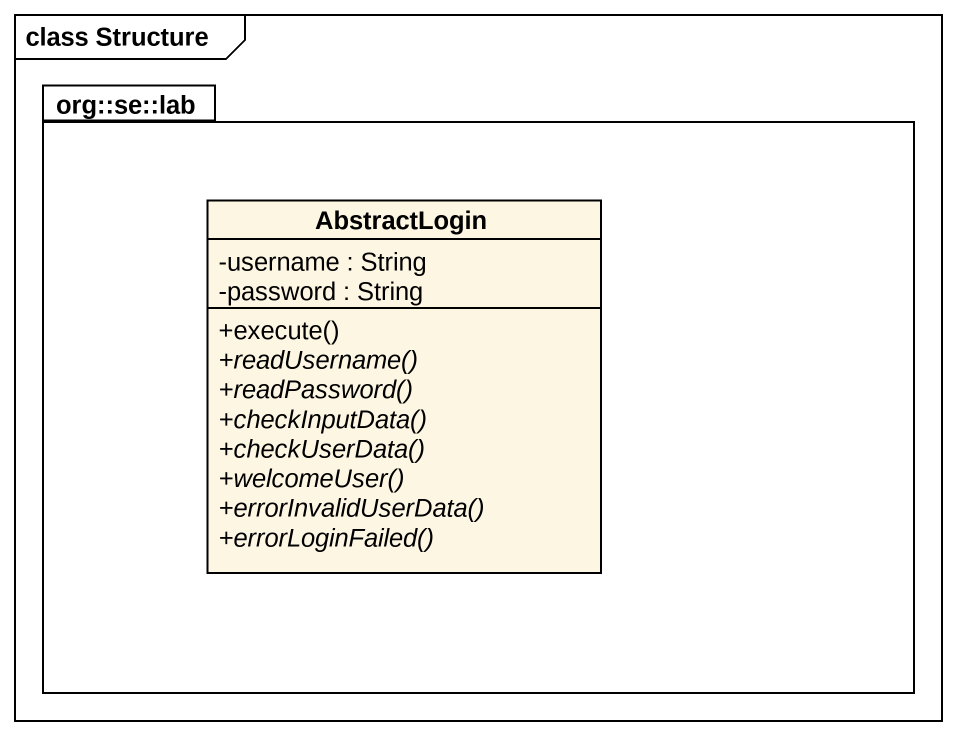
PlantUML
@startuml
mainframe class Structure
hide circle
hide empty members
skinparam classAttributeIconSize 0
package "org::se::lab" as org_se_lab {
  class AbstractLogin {
    -username : String
    -password : String
    +execute()
    {abstract} +readUsername()
    {abstract} +readPassword()
    {abstract} +checkInputData()
    {abstract} +checkUserData()
    {abstract} +welcomeUser()
    {abstract} +errorInvalidUserData()
    {abstract} +errorLoginFailed()
  }
}
@enduml
